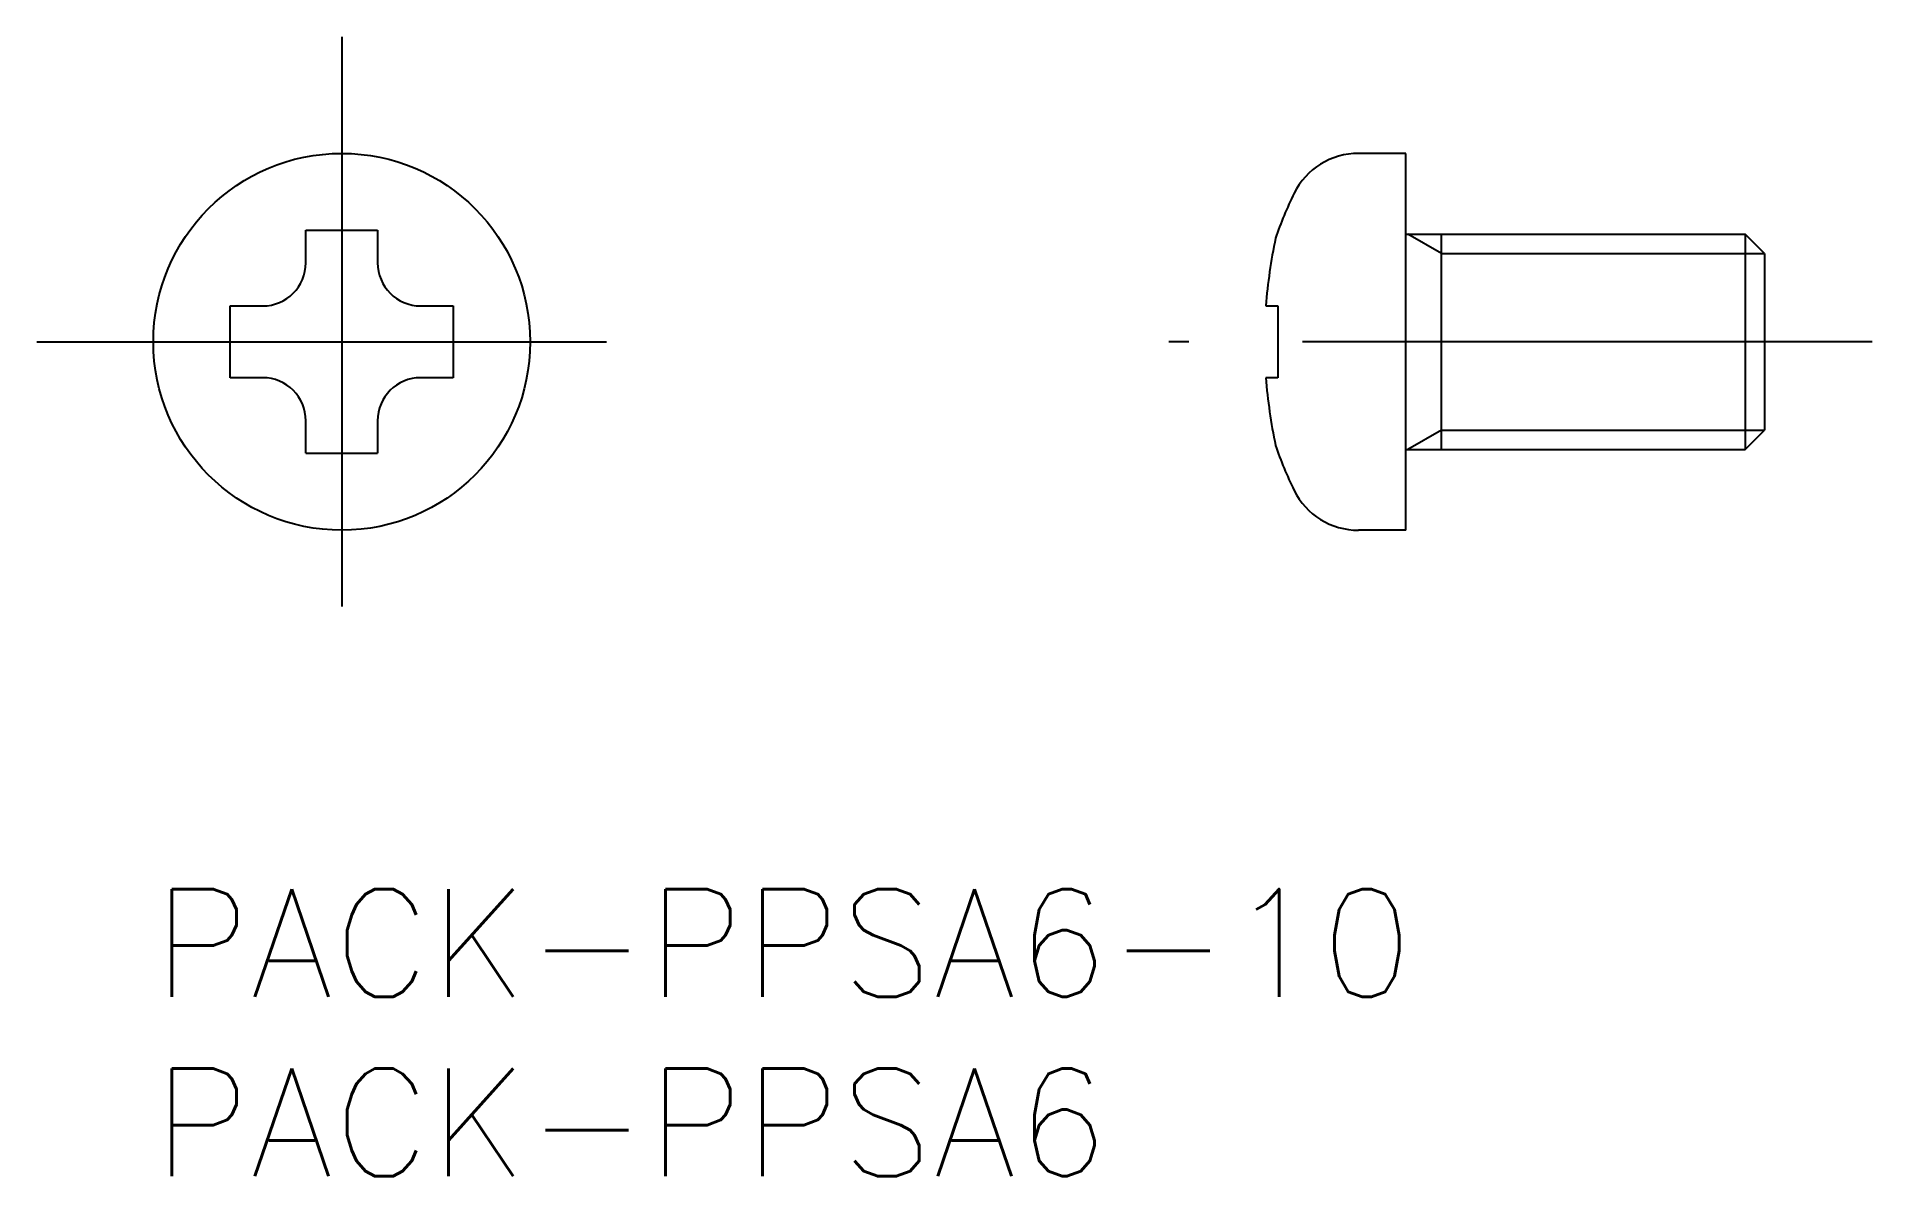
# Model space of a CAD drawing. Extents: x -3.3 to 47.9, y -8 to 23.8.
import ezdxf

# ---------------------------------------------------------------- set-up
doc = ezdxf.new("R2010")
doc.units = 0
doc.header["$LTSCALE"] = 0.5
doc.linetypes.add('CENTER', pattern=[50.8, 31.75, -6.35, 6.35, -6.35])
for name, color, linetype in [('MSM_CENTER', 1, 'CENTER'), ('MSM_CONTINUOUS', 7, 'CONTINUOUS'), ('MSM_NARROW', 5, 'CONTINUOUS'), ('MSM_PART_NUMBER', 7, 'CONTINUOUS')]:
    doc.layers.add(name, color=color, linetype=linetype)
doc.styles.get("Standard").update_dxf_attribs({"font": 'txt.shx', "height": 1, "bigfont": 'bigfont.shx'})

# ---------------------------------------------------------------- blocks, each defined once
blk = doc.blocks.new('*U2')
at = {"layer": 'MSM_PART_NUMBER'}
blk.add_text('PACK-PPSA6-10', height=3, dxfattribs=at).set_placement((0, -3))
blk = doc.blocks.new('*U3')
at = {"layer": 'MSM_PART_NUMBER'}
blk.add_text('PACK-PPSA6', height=3, dxfattribs=at).set_placement((0, -8))

msp = doc.modelspace()

# ---------------------------------------------------------------- linework, layer by layer
at = {"layer": 'MSM_CENTER'}
for p, q in [((5.25, 23.75), (5.25, 6.75)), ((-3.25, 15.25), (13.75, 15.25)), ((47.901, 15.25), (28.299, 15.25))]:
    msp.add_line(p, q, dxfattribs=at)
at = {"layer": 'MSM_CONTINUOUS'}
for p, q in [((34.901, 20.5), (33.582, 20.5)), ((34.901, 10), (34.901, 20.5)), ((4.25, 18.356), (6.25, 18.356)), ((4.25, 17.45), (4.25, 18.356)), ((6.25, 18.356), (6.25, 17.45)), ((34.901, 18.25), (44.359, 18.25)), ((35.901, 12.25), (35.901, 18.25)), ((44.901, 17.708), (44.359, 18.25)), ((44.359, 18.25), (44.359, 12.25)), ((44.901, 17.708), (44.901, 12.792)), ((2.144, 16.25), (3.05, 16.25)), ((2.144, 14.25), (2.144, 16.25)), ((7.45, 16.25), (8.356, 16.25)), ((8.356, 16.25), (8.356, 14.25)), ((31.001, 16.25), (31.334, 16.25)), ((31.334, 16.25), (31.334, 14.25)), ((3.05, 14.25), (2.144, 14.25)), ((8.356, 14.25), (7.45, 14.25)), ((31.334, 14.25), (31.001, 14.25)), ((4.25, 12.144), (4.25, 13.05)), ((6.25, 13.05), (6.25, 12.144)), ((44.359, 12.25), (44.901, 12.792)), ((4.25, 12.144), (6.25, 12.144)), ((34.901, 12.25), (44.359, 12.25)), ((34.901, 10), (33.582, 10))]:
    msp.add_line(p, q, dxfattribs=at)
msp.add_circle((5.25, 15.25), 5.25, dxfattribs=at)
for centre, radius, start, end in [((33.582, 18.5), 2, 90, 153.6099), ((40.749, 14.944), 10.001, 153.6099, 161.3816), ((46.42, 15), 15.47, 168.3017, 175.3653), ((3.05, 17.45), 1.2, 270, 0), ((7.45, 17.45), 1.2, 180, 270), ((3.05, 13.05), 1.2, 0, 90), ((7.45, 13.05), 1.2, 90, 180), ((46.42, 15.5), 15.47, 184.6347, 191.6983), ((40.749, 15.556), 10.001, 198.6184, 206.3901), ((33.582, 12), 2, 206.3901, 270)]:
    msp.add_arc(centre, radius, start, end, dxfattribs=at)
at = {"layer": 'MSM_NARROW'}
for p, q in [((35.901, 17.708), (34.96, 18.25)), ((35.901, 17.708), (44.901, 17.708)), ((35.901, 12.792), (34.96, 12.25)), ((35.901, 12.792), (44.901, 12.792))]:
    msp.add_line(p, q, dxfattribs=at)

# ---------------------------------------------------------------- block references
at = {"layer": 'MSM_CONTINUOUS'}
for name in ['*U2', '*U3']:
    msp.add_blockref(name, (0, 0), dxfattribs=at)

doc.saveas('drawing.dxf')
